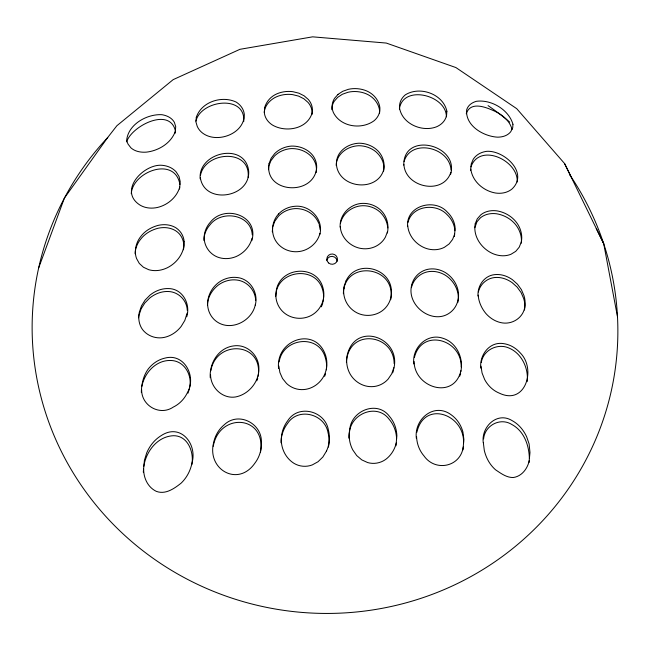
<?xml version="1.0" encoding="UTF-8"?>
<svg xmlns="http://www.w3.org/2000/svg" width="650" height="650" viewBox="0 0 650 650"><rect width="100%" height="100%" fill="white"/><g stroke="black" fill="none" stroke-linecap="round" stroke-linejoin="round"><path stroke-width="0.97" d="M446.363 116.789C446.599 95.006 402.683 84.142 399.401 109.046M175.11 133.266L175.719 126.677L174.411 122.444A63.643 28.722 -34.1 0 0 161.931 114.701C146.924 113.831 127.839 124.491 126.628 140.733L128.026 144.081L130.886 147.802A63.643 31.33 -47.3 0 0 146.575 152.116C158.73 150.67 171.08 143.171 175.354 131.308M243.717 121.647C246.033 94.169 200.817 100.019 195.91 121.144M264.249 112.336C264.721 106.064 269.271 100.734 274.625 97.728A19.435 12.09 -6.6 0 1 292.671 94.632L298.618 96.119L303.851 98.759L308.011 102.383A37.724 23.473 -6.6 0 1 312.016 114.473M517.213 181.992C518.497 160.388 479.635 142.317 470.933 166.888M179.546 189.036L180.213 181.569L179.002 176.426L176.215 171.957A37.724 26.179 -42.2 0 0 160.769 165.222C142.464 164.986 118.593 190.962 139.685 204.888A37.724 27.552 -54.6 0 0 157.316 207.496C167.643 205.099 176.824 197.356 179.766 187.021M200.192 178.856C197.697 152.051 245.375 141.594 248.682 171.08C250.347 197.868 204.523 204.994 200.346 177.751M383.776 168.504C384.329 162.045 380.616 155.984 375.936 151.799A22.279 17.883 14.8 0 0 358.662 145.722C350.748 146.071 342.924 149.866 338.691 156.723A27.982 22.384 5.2 0 0 336.172 165.409M450.637 174.306C459.257 144.495 403.146 131.105 403.788 165.132M470.657 170.357L471.234 163.963L473.224 159.282A37.724 24.846 40.2 0 1 486.85 151.312C504.286 150.28 529.051 172.965 511.997 189.004A37.724 26.008 52.2 0 1 495.779 193.058C483.746 191.132 472.461 181.594 470.811 169.171M474.849 227.695L476.954 221.796L480.399 217.847A37.724 26.008 52.2 0 1 496.624 213.785C505.148 215.191 513.077 220.098 517.644 227.5A19.435 14.097 64.5 0 1 521.284 243.197M131.268 193.684C132.697 171.486 175.029 155.748 179.92 184.494M207.504 305.321C207.504 297.229 212.152 289.819 218.424 284.968A27.982 25.756 -65.8 0 1 236.657 280.004C247.016 281.109 255.352 290.111 255.678 300.519M248.121 177.32C251.022 148.176 205.189 151.222 200.493 175.216M251.786 240.736C259.464 215.654 224.656 203.954 210.364 222.186A22.279 19.419 -43.9 0 0 204.206 238.899C204.75 246.878 209.958 254.012 217.368 257.002A27.982 25.074 -54.5 0 0 235.836 256.677C243.653 253.338 249.982 246.553 252.037 238.225M268.523 169.699L268.824 166.043L270.879 160.786L274.398 156.13A22.279 18.127 -14.2 0 1 290.973 148.606C299.065 148.298 307.304 151.45 312.447 157.844A27.982 22.482 -4.5 0 1 316.127 172.599M272.301 231.855L272.626 227.89M319.784 234.682C323.968 219.732 310.213 204.945 295.189 206.261A23.823 22.36 -10.1 0 0 278.598 213.939M340.169 227.102C339.332 214.5 350.439 203.499 362.879 203.377A23.823 22.222 16 0 1 380.144 209.609C386.636 215.434 389.277 224.526 387.359 232.993M383.557 171.178C385.45 163.134 382.647 154.529 376.196 149.289A22.279 17.883 14.8 0 0 358.922 143.211C351.008 143.561 343.176 147.355 338.942 154.213A27.982 22.384 5.2 0 0 337.659 170.072C344.988 189.312 378.056 190.556 383.744 169.561M407.639 226.322C405.819 205.579 434.647 197.803 447.289 212.071A22.279 18.842 44.1 0 1 455.146 228.199L454.407 236.576M183.446 249.779C184.982 242.588 182.049 234.837 175.784 230.839A37.724 27.552 -54.6 0 0 158.153 228.223C151.369 229.946 144.926 233.594 140.652 239.216A19.451 14.966 -67.5 0 0 135.078 253.776M255.296 305.069C258.611 292.622 250.071 278.663 236.917 277.493A27.982 25.756 -65.8 0 0 218.684 282.457C211.803 287.633 207.366 295.896 207.61 304.59A22.262 21.003 -78.3 0 0 215.467 320.694C229.783 332.386 252.119 321.514 255.393 304.371M275.803 296.294C275.844 270.4 315.283 264.745 322.481 289.307A24.334 24.148 -9.1 0 1 323.066 301.697M413.847 363.984C411.596 347.977 427.058 332.637 443.007 338.309C456.739 342.526 463.759 358.223 460.793 371.711M478.034 296.01C477.287 285.984 484.079 275.779 494.463 274.666A37.724 28.819 77.3 0 1 512.395 279.671L517.433 284.18L521.406 289.656L524.022 295.75A19.435 14.844 77.3 0 1 522.543 313.471C518.513 320.255 510.534 323.993 502.726 322.961A37.724 30.29 -89.1 0 1 485.802 313.414C481.528 308.197 478.692 301.86 478.164 295.1M527.183 381.656C528.718 368.534 521.852 353.689 509.397 348.229C497.989 342.786 483.308 349.806 481.284 362.456M141.343 392.438C141.472 384.174 143.301 375.854 148.192 369.062A37.724 31.842 83.8 0 1 165.116 358.069C184.47 352.909 196.511 376.683 187.631 392.178A37.724 32.996 67.1 0 1 173.306 407.079C159.786 416.309 141.286 405.649 141.643 389.634M186.737 316.802C190.759 304.094 182.642 288.559 168.391 288.576A37.724 30.485 -81.2 0 0 149.996 295.132L145.129 300.056L141.489 305.866L139.327 312.162A19.435 15.697 -81.2 0 0 142.626 329.68C147.664 336.172 156.26 339.097 164.263 337.399A37.724 31.842 83.8 0 0 181.188 326.406L184.844 320.409L187.094 313.162M189.621 387.392C192.392 375.261 184.486 360.912 171.153 360.498C156.268 359.783 144.528 372.556 141.862 386.392M210.251 377.674C209.243 363.188 218.514 347.717 233.748 345.898C246.862 343.923 258.781 355.087 258.887 368.095C259.293 381.623 248.901 394.339 235.69 396.939C222.617 399.149 210.576 387.652 210.551 374.749M258.148 376.261C263.526 341.876 216.052 339.349 210.844 370.793M260.504 452.262C266.541 415.033 219.294 412.051 213.249 446.282M278.582 368.542C275.34 339.219 316.298 325.601 325.78 355.964A27.982 27.674 3.2 0 1 324.114 375.562C320.214 383.289 312.536 388.879 303.834 389.553A22.279 21.97 40.2 0 1 286.561 383.476L282.539 378.511L279.906 372.556L278.834 366.031M393.656 369.265C402.163 337.707 355.331 320.702 347.238 355.054A27.982 27.568 -32.8 0 0 350.35 374.441C354.786 381.81 362.854 386.734 371.532 386.669A22.279 21.734 -58.9 0 0 388.099 379.145L391.69 373.848L393.835 367.697M395.972 445.827L396.874 435.833A37.724 33.776 -39.3 0 0 389.366 416.252C377.447 400.254 351.829 410.304 349.814 428.911A37.724 34.369 -18.3 0 0 352.763 449.898L356.712 455.569L361.774 459.883L367.608 462.548A19.435 17.704 -18.3 0 0 385.645 459.452C391.056 455.382 394.769 449.499 396.264 442.902M416.349 438.344C413.887 419.104 434.265 401.903 451.401 414.952A37.724 32.858 -57.8 0 1 462.93 432.047L463.897 439.554L462.946 449.898M480.805 368.152C479.253 355.119 489.588 341.226 503.579 343.631A37.724 30.29 -89.1 0 1 520.504 353.178C536.347 369.2 525.371 405.706 499.379 393.169A37.724 31.663 -74.3 0 1 484.64 379.502L482.064 372.986L481.016 366.169M191.839 464.628C194.188 452.457 188.086 435.671 173.591 435.711C157.503 436.304 146.047 451.384 143.804 466.367M483.267 442.666C481.016 426.952 497.063 411.255 512.119 420.623A63.643 43.379 -66.2 0 1 526.614 436.702L529.116 443.942L529.977 452.514L529.019 462.524M143.293 472.152L144.422 460.354L146.697 452.912A63.643 46.288 59.5 0 1 161.265 435.581C180.489 422.825 197.429 443.909 192.051 462.759A63.643 48.222 42 0 1 181.033 483.226C174.135 488.646 165.563 494.764 156.374 491.384C147.891 487.362 143.553 478.108 143.65 468.983M187.964 393.177L189.54 388.375M463.247 447.013C460.517 466.993 435.337 472.079 424.068 456.016A37.724 33.776 -39.3 0 1 416.561 436.426M483.592 438.929C484.754 425.49 500.151 417.194 511.729 424.434C524.103 431.015 529.084 445.315 529.368 458.575M529.287 460.419C527.662 468.488 521.836 476.393 513.216 477.531C506.448 477.628 500.931 473.379 495.568 469.812A63.643 45.988 -50.1 0 1 484.282 450.296L483.332 442.585M416.869 432.282C424.312 399.466 465.148 414.619 463.515 443.365M256.831 380.811L257.757 378.105M279.142 361.928C282.742 337.748 319.451 333.223 325.528 358.483A27.982 27.674 3.2 0 1 326.349 369.866M392.657 372.848L393.583 370.207M414.391 357.484C421.704 327.868 461.841 339.186 461.199 366.966M460.931 370.679C454.009 400.311 414.261 387.692 414.099 361.473M459.721 376.179L460.631 373.604M343.939 288.389C349.286 261.95 390.642 266.646 391.178 293.589A23.823 23.262 38.2 0 1 390.666 299.739M38.716 267.792L64.391 198.096L107.827 137.345L116.894 125.718L173.184 79.625L239.956 49.311L312.642 36.839L386.295 43.062L455.902 67.559L516.709 108.656L564.582 163.556L570.952 176.483M411.409 287.69C413.164 279.849 419.51 273.593 427.351 271.871A27.982 24.984 64.7 0 1 445.437 275.283C452.66 279.923 457.673 287.755 458.299 296.376M272.716 226.899L274.812 221.252L278.363 216.279A23.823 22.36 -10.1 0 1 294.946 208.609C304.956 208.13 315.177 213.899 318.76 223.462M319.938 233.318C318.029 241.394 311.594 247.756 303.867 250.453A24.334 23.197 -19.2 0 1 276.291 241.727C270.449 233.285 271.651 221.374 278.598 213.939M387.522 231.514L385.434 237.071A24.334 22.986 25.9 0 1 359.174 248.097C349.245 245.643 340.925 237.039 340.251 226.598M340.502 223.096C342.875 213.046 352.495 206.042 362.643 205.717A23.823 22.222 16 0 1 379.901 211.949C384.361 216.149 387.254 221.788 387.774 227.914M478.376 291.972C480.098 284.44 486.493 278.582 494.171 277.591A37.724 28.819 77.3 0 1 512.094 282.596L517.14 287.105L521.105 292.581L523.729 298.675A19.435 14.844 77.3 0 1 524.509 310.042M454.659 234.065L452.595 239.452L449.085 243.969L444.372 247.317A27.982 24.302 54.2 0 1 426.522 248.544C416.634 245.253 408.623 236.291 407.737 225.721M407.956 222.511C411.994 205.514 435.931 202.694 447.029 214.589A22.279 18.842 44.1 0 1 454.894 230.709M404.081 161.476C410.971 138.109 449.849 147.298 450.986 169.967M126.661 141.822C131.519 126.271 169.227 106.714 175.329 130.487M450.864 172.25C443.438 195.52 405.243 187.761 403.894 164.458M466.253 113.791C470.194 101.359 484.859 106.763 493.253 110.541C501.646 114.083 509.698 120.307 512.078 129.504M596.253 228.507L603.712 243.677L617.476 316.704M564.582 163.556L603.712 243.677M252.273 234.853C251.071 214.264 221.658 209.674 210.113 224.697A22.279 19.419 -43.9 0 0 203.913 240.451M319.158 224.607L320.19 229.791M187.273 310.416C186.972 300.227 178.279 291.663 168.09 291.501A37.724 30.485 -81.2 0 0 149.703 298.058L144.828 302.981L141.188 308.791L139.027 315.088A19.435 15.697 -81.2 0 0 138.588 317.793M394.144 363.61C394.014 335.335 352.698 328.274 346.986 357.565A27.982 27.568 -32.8 0 0 346.418 362.318M326.698 260.366A5.314 5.151 5.8 0 1 337.196 261.251M322.855 302.567A24.334 24.148 -9.1 0 1 321.336 306.8M488.052 105.609A283.368 274.714 5.8 0 1 509.722 122.111M569.863 174.964A292.955 284.009 5.8 0 1 505.871 553.873A292.955 284.009 5.8 0 1 110.833 521.82A292.955 284.009 5.8 0 1 107.778 137.467M348.887 438.132A37.724 34.369 -18.3 0 1 349.513 431.836C351.536 413.221 377.154 403.171 389.074 419.177A37.724 33.776 -39.3 0 1 396.581 438.758M281.011 442.788A37.724 34.417 27 0 1 287.536 423.507C298.22 406.851 324.829 413.887 328.055 432.754A37.724 34.588 4.3 0 1 328.445 447.094M458.299 296.376A22.287 20.459 75.7 0 1 457.779 302.583M325.569 373.604A27.982 27.674 3.2 0 1 324.634 376.334M343.395 293.727A24.334 24.058 32.7 0 1 343.939 288.389M331.825 109.712A37.724 23.262 5 0 1 334.246 101.262L337.699 97.321L342.379 94.25L347.969 92.276A19.435 11.976 5 0 1 366.251 93.819C373.108 96.696 378.609 102.936 379.567 110.419A37.724 23.424 16.7 0 1 379.519 113.409M512.956 124.264L512.72 127.684L510.802 131.601A63.643 28.413 44 0 1 497.429 137.158C483.478 136.354 465.278 125.808 466.643 109.98A63.643 26.488 30.9 0 1 476.466 101.286C491.246 99.328 508.723 109.574 512.956 124.264M446.883 111.256L446.542 115.708A37.724 23.969 28.4 0 1 436.467 126.823C422.142 132.389 402.293 123.963 399.547 108.087A37.724 23.424 16.7 0 1 405.348 94.827C419.9 85.719 443.186 93.966 446.883 111.256M196.3 117.325L195.934 121.956L197.226 126.352A37.724 24.984 -30.2 0 0 209.454 136.508C224.039 140.806 244.278 131.406 244.335 114.709A37.724 24.066 -18.4 0 0 236.121 102.05C221.894 95.331 201.468 101.701 196.3 117.325M264.704 107.404L264.306 112.426A37.724 24.066 -18.4 0 0 272.521 125.084C285.602 132.714 306.849 129.244 311.959 113.514A37.724 23.473 -6.6 0 0 308.303 99.458L304.151 95.834L298.919 93.194L292.963 91.707A19.435 12.09 -6.6 0 0 274.926 94.803C269.994 97.484 266.297 102.026 264.704 107.404M475.231 223.738C472.786 236.551 481.796 249.08 493.382 253.857A37.724 27.357 64.5 0 0 511.071 254.223L515.734 251.347L519.204 247.211L521.243 242.101A19.435 14.097 64.5 0 0 517.944 224.575C513.378 217.173 505.44 212.266 496.917 210.86A37.724 26.008 52.2 0 0 480.699 214.922L477.246 218.871L475.231 223.738M269.076 163.524C263.924 192.002 309.928 196.528 316.201 170.982A27.982 22.482 -4.5 0 0 312.707 155.334C307.556 148.939 299.325 145.787 291.224 146.096A22.279 18.127 -14.2 0 0 274.658 153.619L271.131 158.275L269.076 163.524M184.169 241.816C184.462 252.931 177.003 262.925 167.31 267.767A37.724 29.023 -67.5 0 1 148.679 269.685L143.423 267.231L139.287 263.421L136.549 258.513A19.451 14.966 -67.5 0 1 140.952 236.291C145.218 230.669 151.669 227.029 158.454 225.306A37.724 27.552 -54.6 0 1 176.085 227.914C180.765 231.067 183.804 236.169 184.169 241.816M276.372 290.03L275.86 296.181A23.823 23.441 -25.3 0 0 283.701 312.463C291.679 319.426 303.932 320.239 312.821 314.511A24.334 24.148 -9.1 0 0 322.717 286.967C316.071 264.241 280.605 266.841 276.372 290.03M411.661 285.179C406.055 306.938 435.516 327.34 452.392 310.586A22.287 20.442 75.8 0 0 458.543 293.865C457.933 285.244 452.92 277.412 445.697 272.773A27.982 24.984 64.7 0 0 427.602 269.36C419.762 271.082 413.424 277.339 411.661 285.179M213.614 442.683C206.814 469.601 238.119 487.394 254.832 463.231A37.724 34.417 27 0 0 261.349 443.048C262.722 423.776 238.826 411.052 224.388 424.637A37.724 33.873 48.2 0 0 213.614 442.683M346.052 280.873L344.175 286.049A24.334 24.058 32.7 0 0 356.582 312.642C365.869 317.566 377.983 315.786 385.239 308.124A23.823 23.262 38.2 0 0 391.414 291.249C390.999 267.548 355.997 259.114 346.052 280.873M326.519 451.019L322.863 457.015L318.012 461.752L312.301 464.904A19.435 17.818 4.3 0 1 294.019 463.361C286.276 458.534 281.621 449.841 281.32 440.765A37.724 34.417 27 0 1 287.828 420.582C298.521 403.926 325.13 410.963 328.356 429.829A37.724 34.588 4.3 0 1 326.519 451.019M338 94.396L334.547 98.345A37.724 23.262 5 0 0 333.418 112.604C340.649 127.026 361.603 129.935 374.059 120.754A37.724 23.424 16.7 0 0 379.86 107.494C378.901 100.011 373.401 93.771 366.551 90.894A19.435 11.976 5 0 0 348.27 89.351L342.68 91.325L338 94.396M328.567 262.933A5.314 5.151 5.8 0 0 337.326 260.252A5.314 5.151 5.8 0 0 330.501 254.223A5.314 5.151 5.8 0 0 328.567 262.933"/></g></svg>
